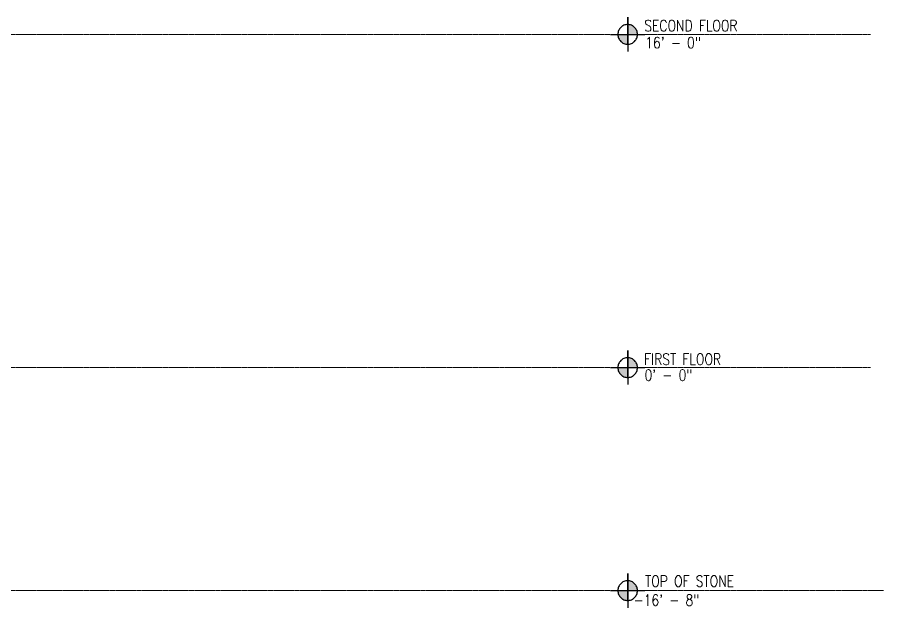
# Model space of a CAD drawing. Header units: inches. Extents: x 841 to 14134, y -5681 to -3225.
# Drawn here: x 4077.6 to 4576.6, y -5329 to -4988.9 of the extents above; entities that cross this region are included whole.
import ezdxf

# ---------------------------------------------------------------- set-up
doc = ezdxf.new("R2010")
doc.units = ezdxf.units.IN
doc.header["$MEASUREMENT"] = 0
doc.linetypes.add('CENTER2', pattern=[1.125, 0.75, -0.125, 0.125, -0.125])
doc.linetypes.add('NBK_CenterX2', pattern=[1.083333, 0.666667, -0.125, 0.166667, -0.125])
for name, color, linetype, lineweight in [('!Dimension', 50, 'Continuous', 5), ('!Gridline', 112, 'NBK_CenterX2', 5), ('!Symbol', 131, 'Continuous', 30)]:
    doc.layers.add(name, color=color, linetype=linetype, lineweight=lineweight)
doc.styles.add('Romans', font='romans.shx', dxfattribs={"width": 0.8})

# ---------------------------------------------------------------- blocks, each defined once
blk = doc.blocks.new('E.L.')
at = {"linetype": 'CENTER2', "ltscale": 60}
h = blk.add_hatch(color=256, dxfattribs=at)
h.paths.add_polyline_path([(0.0618, 0), (0, 0), (0, -0.0618, 0.414214)])
h.paths.add_polyline_path([(0, 0.0618, 0.414214), (-0.0618, 0), (0, 0)])
for p, q in [((0, 0.1071), (0, -0.1071)), ((0, -0.0636), (0, 0.1071)), ((0.1071, 0), (-0.1071, 0))]:
    blk.add_line(p, q, dxfattribs=at)
blk.add_circle((0, 0), 0.0618, dxfattribs=at)

msp = doc.modelspace()

# ---------------------------------------------------------------- linework, layer by layer
at = {"layer": '!Gridline'}
for p, q in [((850.77, -4998.72), (4569.06, -4998.72)), ((850.77, -5190.72, -1349.31), (4569.06, -5190.72, -1349.31)), ((850.77, -5319.22, -1349.31), (4576.61, -5319.22, -1349.31))]:
    msp.add_line(p, q, dxfattribs=at)

# ---------------------------------------------------------------- block references
at = {"layer": '!Symbol', "xscale": -91.754114922717, "yscale": 91.754114922717, "zscale": 91.754114922717}
for p in [(4429.16, -4998.72), (4429.16, -5190.72, -1349.31), (4429.16, -5319.22, -1349.31)]:
    msp.add_blockref('E.L.', p, dxfattribs=at)

# ---------------------------------------------------------------- texts
at = {"layer": '!Dimension', "char_height": 6.5, "attachment_point": 5, "style": 'Romans'}
for s, insert in [('SECOND FLOOR', (4465.59, -4993.7)), ('16\' - 0"', (4455.36, -5003.48)), ('FIRST FLOOR', (4460.8, -5185.9, -1349.31)), ('0\' - 0"', (4452.69, -5195.04, -1349.31)), ('TOP OF STONE', (4464.8, -5313.8, -1349.31)), ('-16\' - 8"', (4451.54, -5324.71, -1349.31))]:
    msp.add_mtext(s, dxfattribs=dict(at, insert=insert))

doc.saveas('drawing.dxf')
